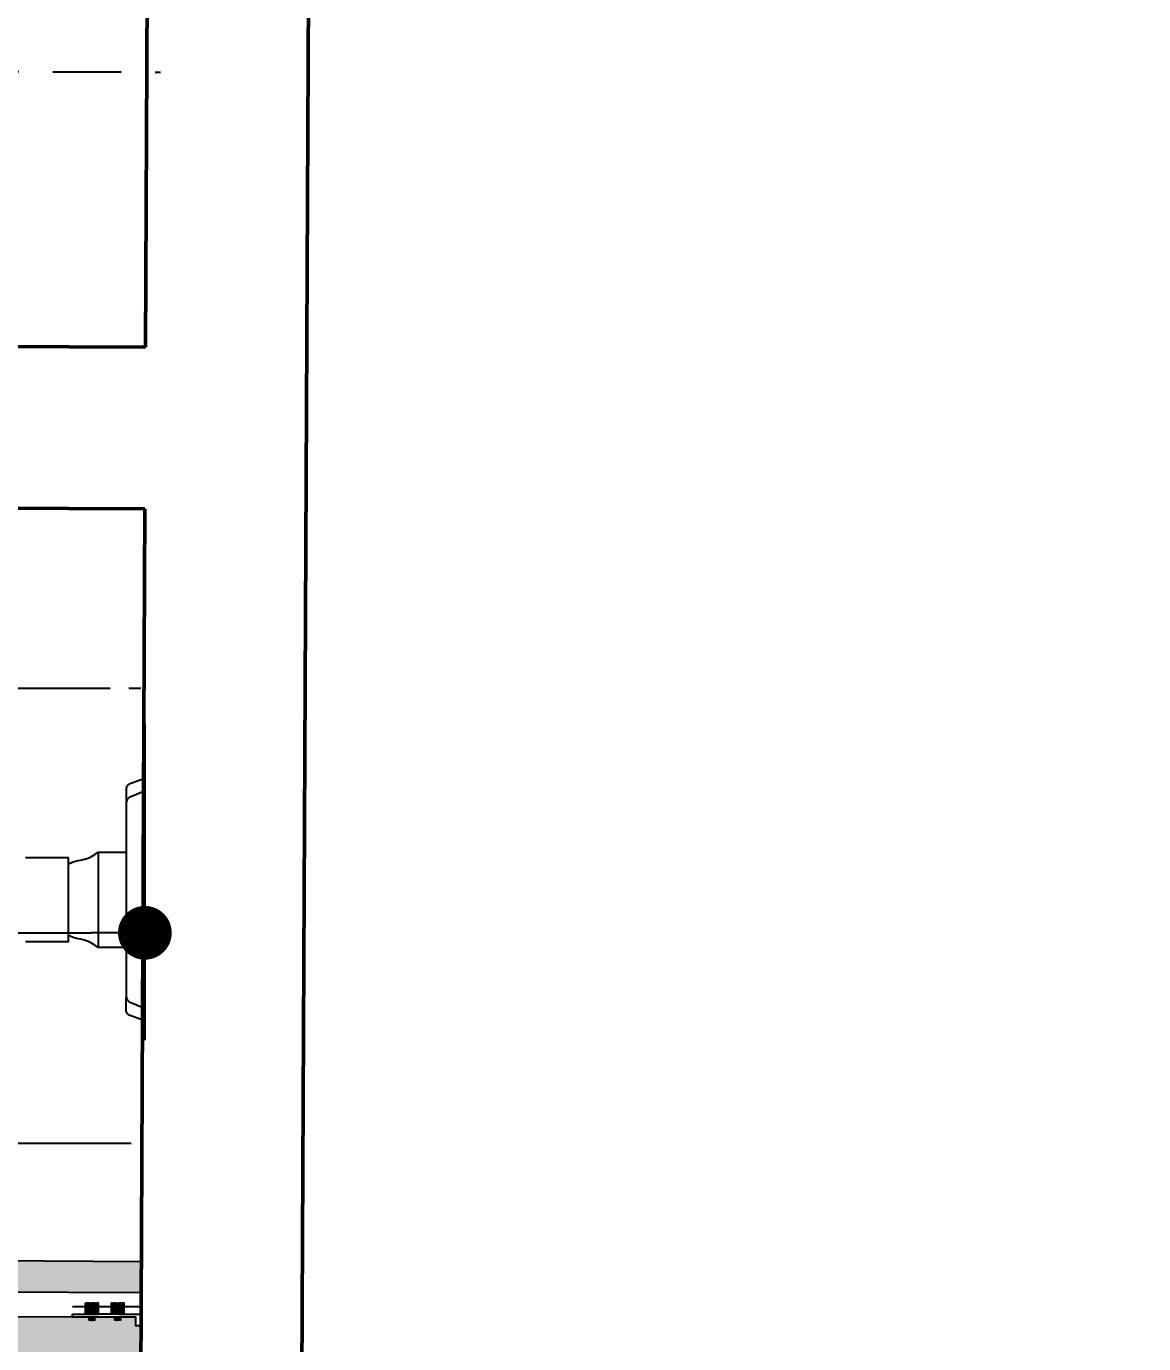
# Model space of a CAD drawing. Header units: millimetres. Extents: x 103208 to 171806, y -164 to 10038.
# Drawn here: x 108074.2 to 108178.2, y 7131.7 to 7254.3 of the extents above; entities that cross this region are included whole.
import ezdxf

# ---------------------------------------------------------------- set-up
doc = ezdxf.new("R2010")
doc.units = ezdxf.units.MM
doc.linetypes.add('HIDDEN', pattern=[9.525, 6.35, -3.175])
for name, color, linetype in [('Hachuria - Moveis', 1, 'Continuous'), ('Piso', 55, 'Continuous'), ('PN010', 1, 'Continuous'), ('Projeção Janela - Viga', 1, 'HIDDEN')]:
    doc.layers.add(name, color=color, linetype=linetype)
doc.layers.add('Parede Baixa', color=5, linetype='Continuous', lineweight=50)
doc.layers.add('Pisos Externos', color=15, linetype='Continuous', lineweight=9)
doc.styles.add('Valéria', font='romantic.ttf', dxfattribs={"height": 10})
doc.dimstyles.new('Cota - 50', dxfattribs={"dimtxt": 10, "dimasz": 5, "dimexe": 10, "dimexo": 20, "dimgap": 5, "dimtad": 1, "dimtxsty": 'Valéria', "dimblk": 'DOT', "dimcen": 0, "dimclrd": 12, "dimclre": 12, "dimclrt": 2, "dimazin": 2, "dimtfac": 1, "dimtix": 1, "dimtmove": 0, "dimatfit": 3, "dimldrblk": 'DOT', "dimfxl": 1, "dimarcsym": 0})

# ---------------------------------------------------------------- blocks, each defined once
blk = doc.blocks.new('_Dot')
at = {"color": 0, "linetype": 'ByBlock', "lineweight": -2}
blk.add_line((-0.5, 0), (-1, 0), dxfattribs=at)
at = {"color": 0, "linetype": 'ByBlock', "const_width": 0.5}
blk.add_lwpolyline([(-0.25, 0, 1), (0.25, 0, 1)], format="xyb", close=True, dxfattribs=at)
blk = doc.blocks.new('*D1101')
at = {"color": 12, "lineweight": -2, "transparency": 16777216}
for p, q in [((108100.42, 7259.36), (108100.42, 7268.4)), ((108507.49, 7257.42), (108507.49, 7268.4)), ((108502.49, 7258.4), (108105.42, 7258.4))]:
    blk.add_line(p, q, dxfattribs=at)
at = {"layer": 'Defpoints', "color": 0, "transparency": 16777216}
for p in [(108100.42, 7258.4), (108100.42, 7239.36, 9825), (108507.49, 7237.42, 9825)]:
    blk.add_point(p, dxfattribs=at)
at = {"color": 12, "lineweight": -2, "transparency": 16777216, "xscale": 5, "yscale": 5, "zscale": 5, "rotation": 180}
blk.add_blockref('_Dot', (108100.42, 7258.4), dxfattribs=at)
at = {"color": 12, "lineweight": -2, "transparency": 16777216, "xscale": 5, "yscale": 5, "zscale": 5}
blk.add_blockref('_Dot', (108507.49, 7258.4), dxfattribs=at)
at = {"color": 2, "transparency": 16777216, "insert": (108303.95, 7268.52), "char_height": 10, "attachment_point": 5, "style": 'Valéria'}
blk.add_mtext('407', dxfattribs=at)
blk = doc.blocks.new('*D1237')
at = {"color": 12, "lineweight": -2, "transparency": 16777216}
for p, q in [((107925.28, 7190.16), (107925.28, 7159.96)), ((108085.28, 7189.4), (108085.28, 7159.96)), ((107930.28, 7169.96), (108080.28, 7169.96))]:
    blk.add_line(p, q, dxfattribs=at)
at = {"layer": 'Defpoints', "color": 0, "transparency": 16777216}
for p in [(107925.28, 7210.16, 9825), (108085.28, 7209.4, 9825), (108085.28, 7169.96)]:
    blk.add_point(p, dxfattribs=at)
at = {"color": 12, "lineweight": -2, "transparency": 16777216, "xscale": 5, "yscale": 5, "zscale": 5, "rotation": 180}
blk.add_blockref('_Dot', (107925.28, 7169.96), dxfattribs=at)
at = {"color": 12, "lineweight": -2, "transparency": 16777216, "xscale": 5, "yscale": 5, "zscale": 5}
blk.add_blockref('_Dot', (108085.28, 7169.96), dxfattribs=at)
at = {"color": 2, "transparency": 16777216, "insert": (108005.28, 7180.11), "char_height": 10, "attachment_point": 5, "style": 'Valéria'}
blk.add_mtext('160', dxfattribs=at)
blk = doc.blocks.new('*D1238')
at = {"color": 12, "lineweight": -2, "transparency": 16777216}
for p, q in [((108065.28, 7209.4), (108036.34, 7209.4)), ((108046.34, 7204.4), (108046.34, 6999.21)), ((108064.25, 6994.21), (108036.34, 6994.21))]:
    blk.add_line(p, q, dxfattribs=at)
at = {"layer": 'Defpoints', "color": 0, "transparency": 16777216}
for p in [(108085.28, 7209.4, 9825), (108046.34, 6994.21), (108084.25, 6994.21, 9825)]:
    blk.add_point(p, dxfattribs=at)
at = {"color": 12, "lineweight": -2, "transparency": 16777216, "xscale": 5, "yscale": 5, "zscale": 5}
for p, rotation in [((108046.34, 7209.4), 90), ((108046.34, 6994.21), 270)]:
    blk.add_blockref('_Dot', p, dxfattribs=dict(at, rotation=rotation))
at = {"color": 2, "transparency": 16777216, "insert": (108036.24, 7101.81), "char_height": 10, "attachment_point": 5, "rotation": 90, "style": 'Valéria'}
blk.add_mtext('218', dxfattribs=at)

msp = doc.modelspace()

# ---------------------------------------------------------------- hatches: boundary and pattern name
at = {"layer": 'Piso'}
h = msp.add_hatch(dxfattribs=at)
h.set_pattern_fill('ANSI37', color=256, scale=13.333333, angle=-45)
h.set_pattern_definition([(360, (11653.373, -638.973), (3e-14, 42.333333), []), (90, (11653.373, -638.973), (-42.333333, 3e-14), [])])
h.paths.add_polyline_path([(108085.2606, 7205.76327), (108082.3139, 7204.99541), (108082.1809, 7202.66719), (108082.07688, 7207.19189), (108082.04696, 7208.03805), (108082.0479, 7206.59071), (108079.41648, 7206.59071), (108078.88842, 7206.22937), (108078.48625, 7206.03247), (108078.22768, 7205.94393), (108077.96475, 7205.87443), (108077.67147, 7205.81099), (108077.22203, 7205.69839), (108076.67874, 7205.49685), (108076.67874, 7206.0824), (108072.66893, 7206.0824), (108072.66893, 7204.9554), (108044.44259, 7204.9554), (108045.9472, 7188.41002), (108015.26532, 7188.41002), (108013.76071, 7157.66668), (108045.9472, 7157.66668), (108045.9472, 7198.65036), (108072.66893, 7199.3554), (108072.66893, 7198.2284), (108076.67874, 7198.2284), (108076.67874, 7198.81395), (108077.33271, 7198.57873), (108077.96472, 7198.43638), (108078.48606, 7198.31895), (108079.41648, 7197.72009), (108082.0479, 7197.72009), (108082.0479, 7191.80085), (108082.07231, 7191.59411), (108082.1809, 7191.50653), (108082.4733, 7191.36195), (108083.5889, 7190.9554)], flags=17)
h.paths.add_polyline_path([(108071.53658, 7170.23835), (108045.9472, 7170.23835), (108045.9472, 7175.83835), (108071.53658, 7175.83835)], flags=16)
h.paths.add_polyline_path([(108085.27792, 7209.39742), (107928.47745, 7209.76259), (107923.39398, 7140.16085), (108083.76984, 7139.39642)])
at = {"layer": 'Pisos Externos'}
h = msp.add_hatch(dxfattribs=at)
h.set_pattern_fill('AR-SAND', color=256, scale=0.05, angle=225)
h.set_pattern_definition([(262.5, (156710.4596, 15008.801), (1.78690674, -1.673767446), [0, -1.9304, 0, -2.159, 0, -2.06375]), (232.5, (156710.4596, 15008.801), (0.94505464, -4.12366426), [0, -1.0414, 0, -1.7399, 0, -0.66675]), (192.5, (156711.5642, 15009.9055), (-2.79149913, -2.80166156), [0, -0.635, 0, -2.286, 0, -2.9845]), (182.5, (156711.5642, 15009.9055), (-1.91140555, -3.4877539), [0, -0.3175, 0, -1.4986, 0, -1.7145])])
h.paths.add_polyline_path([(107924.94609, 7133.9808), (107929.91657, 7133.95711), (107929.91657, 7140.13716), (107924.94609, 7140.16085)])
h.paths.add_polyline_path([(107929.91657, 7135.45713), (107932.91827, 7135.44282), (107932.92369, 7140.12283), (107929.91657, 7140.13716)])
h.paths.add_polyline_path([(107932.92369, 7135.44279), (107932.91654, 7133.94281), (107999.91578, 7133.62346), (107999.92034, 7134.58053), (107999.93141, 7136.90327), (108084.93045, 7136.49813), (108084.94427, 7139.39822), (107932.92369, 7140.12283)])
h.paths.add_polyline_path([(107932.90701, 7130.12279), (108084.8966, 7129.39833), (108084.91571, 7133.40576), (108084.44723, 7133.40576), (108084.44723, 7134.20572), (108083.01368, 7134.20572), (108083.01368, 7133.91249), (108082.47341, 7133.91249), (108082.47341, 7134.20572), (108080.6197, 7134.20572), (108080.6197, 7133.91249), (108080.07943, 7133.91249), (108080.07943, 7134.20572), (107999.92034, 7134.58053), (107999.91578, 7133.62346), (108009.91566, 7133.5758), (108009.90613, 7131.57582), (107932.90701, 7131.94283)])
h.paths.add_polyline_path([(107924.89842, 7130.16097), (107929.89836, 7130.13713), (107929.89989, 7130.45715), (107929.90704, 7131.95713), (107924.9071, 7131.98097)])
h.paths.add_polyline_path([(107929.89836, 7130.13713), (107932.88385, 7130.1229), (107932.88385, 7130.44293), (107929.89989, 7130.45715)])

# ---------------------------------------------------------------- linework, layer by layer
at = {"layer": 'Hachuria - Moveis'}
for p, q in [((108083.55251, 7183.3929, 9825), (108083.55251, 7182.09056, 9825)), ((108083.74967, 7183.73896, 9825), (108083.68551, 7183.68722, 9825)), ((108083.81851, 7183.77372, 9825), (108083.74967, 7183.73896, 9825)), ((108085.09351, 7184.23835, 9825), (108083.81851, 7183.77372, 9825)), ((108083.55251, 7182.09056, 9825), (108083.55251, 7177.47366, 9825)), ((108083.58815, 7182.27171, 9825), (108083.56158, 7182.18033, 9825)), ((108083.63042, 7182.35846, 9825), (108083.58815, 7182.27171, 9825)), ((108083.81851, 7182.53582, 9825), (108083.63042, 7182.35846, 9825)), ((108084.48734, 7182.8208, 9825), (108083.81851, 7182.53582, 9825)), ((108085.09351, 7183.05916, 9825), (108084.48734, 7182.8208, 9825)), ((108074.17354, 7176.96535, 9825), (108078.18335, 7176.96535, 9825)), ((108078.18335, 7176.3798, 9825), (108078.18335, 7176.96535, 9825)), ((108079.99086, 7176.91542, 9825), (108080.3171, 7177.06688, 9825)), ((108080.3171, 7177.06688, 9825), (108080.62739, 7177.2526, 9825)), ((108080.62739, 7177.2526, 9825), (108080.9211, 7177.47366, 9825)), ((108080.9211, 7177.47366, 9825), (108083.55251, 7177.47366, 9825)), ((108080.9211, 7177.47366, 9825), (108080.9211, 7168.60304, 9825)), ((108083.55251, 7177.47366, 9825), (108083.55251, 7168.60304, 9825)), ((108078.18335, 7176.3798, 9825), (108078.39796, 7176.46929, 9825)), ((108078.18335, 7169.6969, 9825), (108078.18335, 7176.3798, 9825)), ((108078.39796, 7176.46929, 9825), (108078.61597, 7176.54767, 9825)), ((108078.61597, 7176.54767, 9825), (108078.83732, 7176.61502, 9825)), ((108078.83732, 7176.61502, 9825), (108079.06204, 7176.67134, 9825)), ((108079.06204, 7176.67134, 9825), (108079.29013, 7176.71654, 9825)), ((108079.29013, 7176.71654, 9825), (108079.6486, 7176.79822, 9825)), ((108079.6486, 7176.79822, 9825), (108079.99086, 7176.91542, 9825)), ((108078.39796, 7169.60741, 9825), (108078.18335, 7169.6969, 9825)), ((108078.18335, 7169.11135, 9825), (108078.18335, 7169.6969, 9825)), ((108078.61597, 7169.52903, 9825), (108078.39796, 7169.60741, 9825)), ((108078.18335, 7169.11135, 9825), (108074.17354, 7169.11135, 9825)), ((108078.83732, 7169.46168, 9825), (108078.61597, 7169.52903, 9825)), ((108079.06204, 7169.40536, 9825), (108078.83732, 7169.46168, 9825)), ((108079.29013, 7169.36016, 9825), (108079.06204, 7169.40536, 9825)), ((108079.64855, 7169.2785, 9825), (108079.29013, 7169.36016, 9825)), ((108079.99067, 7169.16136, 9825), (108079.64855, 7169.2785, 9825)), ((108080.31693, 7169.01049, 9825), (108079.99067, 7169.16136, 9825)), ((108080.62735, 7168.82413, 9825), (108080.31693, 7169.01049, 9825)), ((108080.9211, 7168.60304, 9825), (108080.62735, 7168.82413, 9825)), ((108083.55251, 7168.60304, 9825), (108080.9211, 7168.60304, 9825)), ((108083.55251, 7168.60304, 9825), (108083.55251, 7163.98613, 9825)), ((108083.55251, 7163.98613, 9825), (108083.56158, 7163.89637, 9825)), ((108083.55251, 7162.6838, 9825), (108083.55251, 7163.98613, 9825)), ((108083.56158, 7163.89637, 9825), (108083.58815, 7163.80499, 9825)), ((108083.58815, 7163.80499, 9825), (108083.63042, 7163.71823, 9825)), ((108083.63042, 7163.71823, 9825), (108083.81851, 7163.54088, 9825)), ((108083.81851, 7163.54088, 9825), (108084.48734, 7163.2559, 9825)), ((108083.56158, 7162.60703, 9825), (108083.55251, 7162.6838, 9825)), ((108083.58815, 7162.52887, 9825), (108083.56158, 7162.60703, 9825)), ((108083.63042, 7162.45467, 9825), (108083.58815, 7162.52887, 9825)), ((108083.68551, 7162.38948, 9825), (108083.63042, 7162.45467, 9825)), ((108083.74967, 7162.33774, 9825), (108083.68551, 7162.38948, 9825)), ((108083.81851, 7162.30298, 9825), (108083.74967, 7162.33774, 9825)), ((108085.09351, 7161.83835, 9825), (108083.81851, 7162.30298, 9825)), ((108084.48734, 7163.2559, 9825), (108085.09351, 7163.01754, 9825)), ((108082.16544, 7135.49595), (108082.22523, 7135.49595)), ((108082.32034, 7135.49595), (108082.4443, 7135.49595)), ((108082.74354, 7135.49595), (108082.89844, 7135.49595)), ((108079.83126, 7134.49896), (108079.92637, 7134.49896)), ((108080.12404, 7134.20572), (108080.09107, 7134.20572)), ((108080.19467, 7134.49896), (108080.34957, 7134.49896)), ((108080.64881, 7134.49896), (108080.77277, 7134.49896)), ((108080.92767, 7134.49896), (108080.94806, 7134.49896)), ((108082.51801, 7134.20572), (108082.48505, 7134.20572)), ((108083.04279, 7134.49896), (108083.16674, 7134.49896)), ((108083.26185, 7135.20262), (108083.32164, 7135.20262)), ((108083.34204, 7135.20262), (108084.92427, 7135.20262)), ((108080.23049, 7133.91249), (108080.17293, 7133.91249)), ((108080.34957, 7133.91249), (108080.29034, 7133.91249)), ((108080.52621, 7133.91249), (108080.46864, 7133.91249))]:
    msp.add_line(p, q, dxfattribs=at)
for points in [[(108078.55409, 7135.20262), (108079.75107, 7135.20262), (108079.77147, 7135.20262), (108079.77147, 7135.49595), (108079.83126, 7135.49595)], [(108080.12404, 7134.20572), (108078.55409, 7134.20572), (108078.55409, 7134.49896), (108079.75107, 7134.49896), (108079.75107, 7135.20262), (108079.75107, 7135.49595), (108079.77147, 7135.49595)], [(108079.92637, 7135.49595), (108079.83126, 7135.49595), (108079.83126, 7134.49896), (108079.77147, 7134.49896), (108079.77147, 7135.20262)], [(108080.05032, 7135.49595), (108079.92637, 7135.49595), (108079.92637, 7134.49896), (108080.05032, 7134.49896)], [(108080.19467, 7135.49595), (108080.05032, 7135.49595), (108080.05032, 7134.49896), (108080.19467, 7134.49896), (108080.19467, 7135.49595), (108080.34957, 7135.49595)], [(108080.50447, 7135.49595), (108080.34957, 7135.49595), (108080.34957, 7134.49896), (108080.50447, 7134.49896)], [(108080.64881, 7135.49595), (108080.50447, 7135.49595), (108080.50447, 7134.49896), (108080.64881, 7134.49896), (108080.64881, 7135.49595), (108080.77277, 7135.49595)], [(108080.86788, 7135.49595), (108080.77277, 7135.49595), (108080.77277, 7134.49896), (108080.86788, 7134.49896), (108080.86788, 7135.49595), (108080.92767, 7135.49595)], [(108083.04279, 7135.49595), (108082.89844, 7135.49595), (108082.89844, 7134.49896), (108082.74354, 7134.49896), (108082.58864, 7134.49896), (108082.4443, 7134.49896), (108082.32034, 7134.49896), (108082.22523, 7134.49896), (108082.16544, 7134.49896), (108082.16544, 7135.20262), (108082.16544, 7135.49595), (108082.14505, 7135.49595), (108082.14505, 7135.20262), (108082.14505, 7134.49896), (108080.94806, 7134.49896), (108080.94806, 7135.20262), (108080.94806, 7135.49595), (108080.92767, 7135.49595), (108080.92767, 7135.20262)], [(108082.32034, 7134.49896), (108082.32034, 7135.49595), (108082.22523, 7135.49595), (108082.22523, 7134.49896)], [(108082.58864, 7134.49896), (108082.58864, 7135.49595), (108082.4443, 7135.49595), (108082.4443, 7134.49896)], [(108082.58864, 7135.49595), (108082.74354, 7135.49595), (108082.74354, 7134.49896)], [(108082.89844, 7134.49896), (108083.04279, 7134.49896), (108083.04279, 7135.49595), (108083.16674, 7135.49595)], [(108083.26185, 7135.49595), (108083.16674, 7135.49595), (108083.16674, 7134.49896), (108083.26185, 7134.49896)], [(108083.32164, 7135.49595), (108083.26185, 7135.49595), (108083.26185, 7135.20262), (108083.26185, 7134.49896), (108083.32164, 7134.49896)], [(108083.34204, 7134.49896), (108083.34204, 7135.20262), (108083.34204, 7135.49595), (108083.32164, 7135.49595), (108083.32164, 7135.20262), (108083.32164, 7134.49896), (108083.34204, 7134.49896), (108084.92092, 7134.49885)], [(108080.17293, 7134.20572), (108080.12404, 7134.20572), (108080.12404, 7133.91249), (108080.09107, 7133.91249)], [(108080.34957, 7134.20572), (108080.29034, 7134.20572), (108080.23049, 7134.20572), (108080.17293, 7134.20572), (108080.17293, 7133.91249), (108080.12404, 7133.91249)], [(108080.23049, 7134.20572), (108080.23049, 7133.91249), (108080.29034, 7133.91249), (108080.29034, 7134.20572)], [(108080.5751, 7134.20572), (108080.52621, 7134.20572), (108080.46864, 7134.20572), (108080.4088, 7134.20572), (108080.34957, 7134.20572), (108080.34957, 7133.91249), (108080.4088, 7133.91249)], [(108080.46864, 7134.20572), (108080.46864, 7133.91249), (108080.4088, 7133.91249), (108080.4088, 7134.20572)], [(108080.5751, 7133.91249), (108080.52621, 7133.91249), (108080.52621, 7134.20572)], [(108082.5669, 7133.91249), (108082.51801, 7133.91249), (108082.48505, 7133.91249), (108082.48505, 7134.20572), (108082.47341, 7134.20572), (108080.6197, 7134.20572), (108080.60806, 7134.20572), (108080.5751, 7134.20572), (108080.5751, 7133.91249), (108080.60806, 7133.91249), (108080.60806, 7134.20572)], [(108080.60806, 7133.91249), (108080.6197, 7133.91249), (108080.6197, 7134.20572)], [(108080.86788, 7134.49896), (108080.92767, 7134.49896), (108080.92767, 7135.20262), (108080.94806, 7135.20262), (108082.14505, 7135.20262), (108082.16544, 7135.20262)], [(108082.47341, 7134.20572), (108082.47341, 7133.91249), (108082.48505, 7133.91249)], [(108082.68431, 7134.20572), (108082.62447, 7134.20572), (108082.5669, 7134.20572), (108082.51801, 7134.20572), (108082.51801, 7133.91249)], [(108082.62447, 7133.91249), (108082.5669, 7133.91249), (108082.5669, 7134.20572)], [(108082.68431, 7133.91249), (108082.62447, 7133.91249), (108082.62447, 7134.20572)], [(108083.00204, 7133.91249), (108083.00204, 7134.20572), (108082.96907, 7134.20572), (108082.92018, 7134.20572), (108082.86262, 7134.20572), (108082.80277, 7134.20572), (108082.74354, 7134.20572), (108082.68431, 7134.20572), (108082.68431, 7133.91249), (108082.74354, 7133.91249)], [(108082.80277, 7133.91249), (108082.74354, 7133.91249), (108082.74354, 7134.20572)], [(108082.86262, 7134.20572), (108082.86262, 7133.91249), (108082.80277, 7133.91249), (108082.80277, 7134.20572)], [(108082.96907, 7133.91249), (108082.92018, 7133.91249), (108082.92018, 7134.20572)], [(108083.01368, 7134.20572), (108083.01368, 7133.91249), (108083.00204, 7133.91249), (108082.96907, 7133.91249), (108082.96907, 7134.20572)], [(108084.91571, 7133.40576), (108084.44723, 7133.40576), (108084.44723, 7134.20572), (108083.01368, 7134.20572), (108083.00204, 7134.20572)]]:
    msp.add_lwpolyline(points, dxfattribs=at)
msp.add_lwpolyline([(108080.09107, 7133.91249), (108080.09107, 7134.20572), (108080.07943, 7134.20572), (108080.07943, 7133.91249)], close=True, dxfattribs=at)
msp.add_arc((108083.88884, 7183.41812, 9825), 0.33727, 127.0748722, 184.2896314, dxfattribs=at)
at = {"layer": 'Parede Baixa'}
for p, q in [((108085.34956, 7224.42816, 9825), (108085.75391, 7309.25811, 9825)), ((108099.2523, 6994.19019, 9825), (108100.68224, 7294.18678, 9825)), ((107828.81738, 7225.65093, 9825), (108085.34956, 7224.42816, 9825)), ((107925.27974, 7210.16006, 9825), (108085.27792, 7209.39742, 9825)), ((108084.25225, 6994.21368, 9825), (108085.27792, 7209.39742, 9825))]:
    msp.add_line(p, q, dxfattribs=at)
at = {"layer": 'Piso'}
msp.add_line((107924.94609, 7140.16085, 9825), (108084.94427, 7139.39822, 9825), dxfattribs=at)
at = {"layer": 'PN010'}
for p, q in [((107999.93141, 7136.90327), (108084.93045, 7136.49813)), ((108078.55409, 7134.20572), (107999.92034, 7134.58053))]:
    msp.add_line(p, q, dxfattribs=at)
at = {"layer": 'Projeção Janela - Viga'}
msp.add_line((107533.79943, 7252.65104, 19650), (108086.72154, 7250.01554, 19650), dxfattribs=at)

# ---------------------------------------------------------------- dimensions: what is measured, and where the dimension line sits
for base, p1, p2, angle, text, picture, middle in [((108100.42089, 7258.40408), (108507.48788, 7237.41621, 9825), (108100.42089, 7239.3565, 9825), 180, '407', '*D1101', (108303.95438, 7268.51503)), ((108046.34219, 6994.21368), (108085.27792, 7209.39742, 9825), (108084.25225, 6994.21368, 9825), 90, '218', '*D1238', (108036.23864, 7101.80555))]:
    dim = msp.add_linear_dim(base=base, p1=p1, p2=p2, angle=angle, text=text, dimstyle='Cota - 50')
    dim.commit()
    dim.dimension.update_dxf_attribs({"geometry": picture, "text_midpoint": middle})
dim = msp.add_linear_dim(base=(108085.27792, 7169.9602), p1=(107925.27974, 7210.16006, 9825), p2=(108085.27792, 7209.39742, 9825), dimstyle='Cota - 50')
dim.commit()
dim.dimension.update_dxf_attribs({"geometry": '*D1237', "text_midpoint": (108005.27883, 7180.10812)})

doc.saveas('drawing.dxf')
